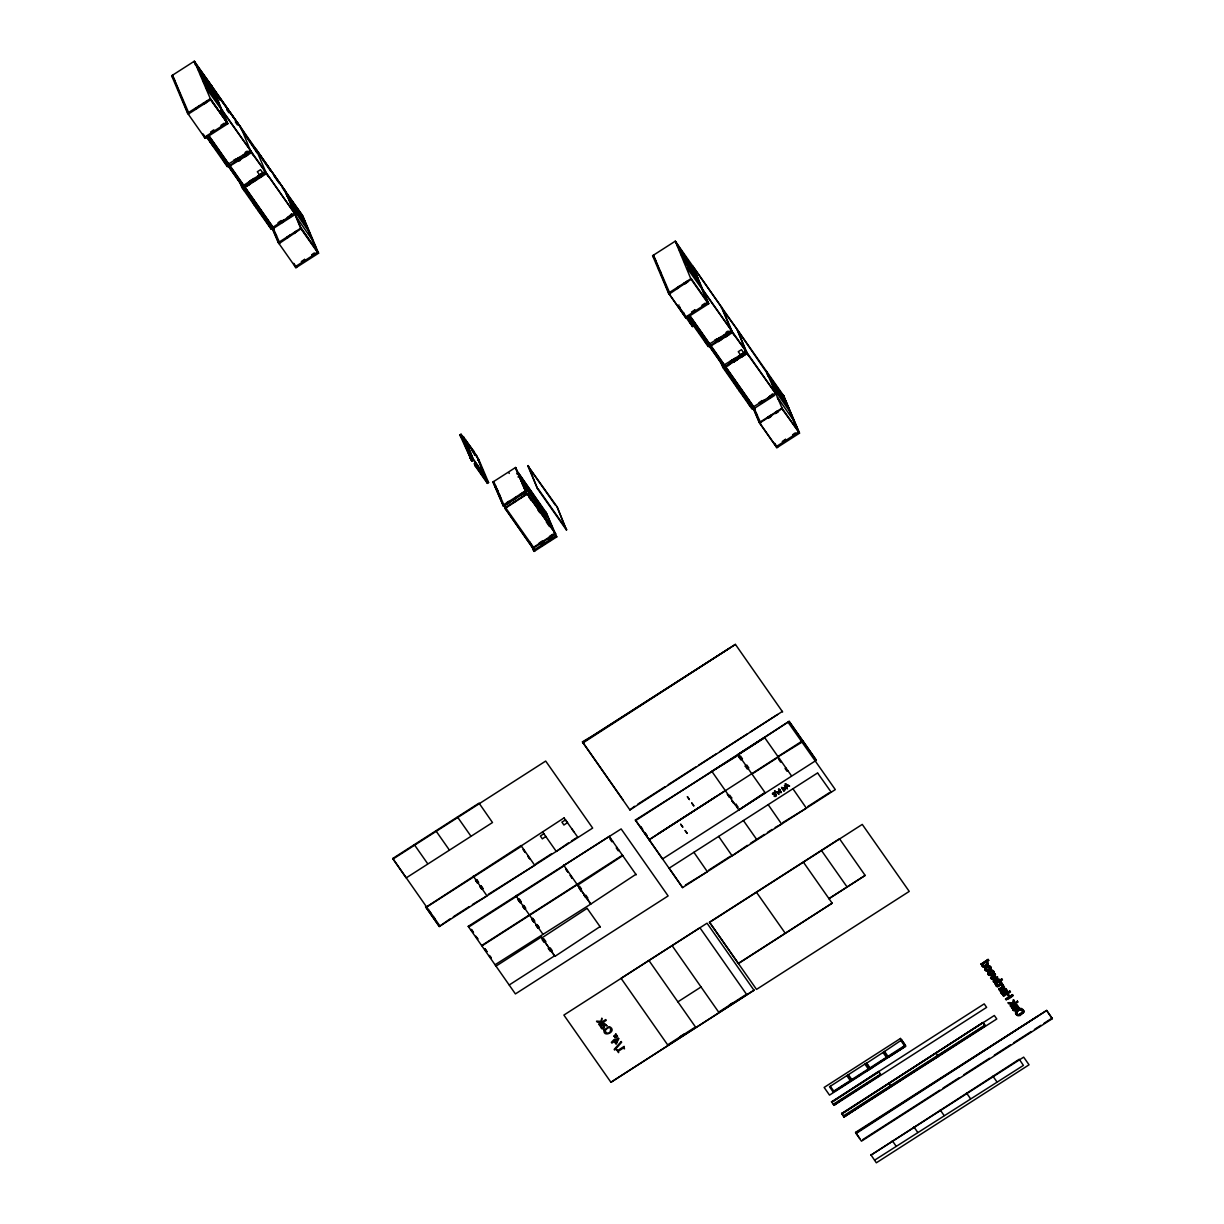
<?xml version="1.0" encoding="UTF-8"?>
<svg xmlns="http://www.w3.org/2000/svg" width="1224" height="1224" viewBox="0 0 1224 1224"><rect width="100%" height="100%" fill="white"/><g stroke="black" fill="none" stroke-linecap="round" stroke-linejoin="round"><path stroke-width="1.5" d="M990.109 967.909L987.462 970.372M1022.744 1011.131L1021.581 1013.625L1018.506 1014.681M1000.635 983.01L999.335 984.892L997.178 985.427M785.211 789.358L784.645 788.164M1000.972 991.792L1001.125 992.939M1012.615 1008.943L1012.676 1008.117M776.414 795.386L774.945 794.284L776.016 794.544M1003.634 990.966L1003.144 990.032L1001.722 990.95L1002.028 992.725M1001.722 990.95L1001.844 992.358M1013.334 1008.484L1014.727 1006.556L1015.538 1008.224M1015.522 1008.392L1015.094 1009.525M987.003 963.64L985.718 962.049L982.765 963.931L982.933 965.338M996.52 984.111L999.427 981.602L1000.635 982.903M1012.6 1007.918L1012.707 1009.448M998.08 986.437L1001.553 984.004A2.387 2.127 -23 0 0 1001.553 982.627A2.769 2.479 -23 0 0 1000.222 981.342L1002.425 979.919L1001.813 978.971L994.714 983.53L995.785 985.06M1003.099 986.59L1003.099 985.794M1002.38 987.064L998.753 989.39L1002.364 986.422M774.547 794.988C777.776 794.529 772.191 797.467 775.526 795.569M1015.66 1011.804L1015.645 1013.304M1015.614 1012.661L1015.951 1011.162M1023.677 1012.477L1023.723 1011.651M1012.386 1004.338L1010.336 1005.899L1012.477 1004.537M1012.615 1002.93C1001.125 1001.538 1015.752 1006.388 1013.457 999.717L1014.191 1000.85L1013.288 1004.017L1017.45 1001.339L1013.288 1004.017M1012.692 1003.129L1013.457 999.717M1016.609 1012.692L1018.353 1010.228M1022.744 1011.575L1019.041 1014.65M990.109 968.215L987.952 970.448L986.177 970.066M993.23 973.172L993.154 972.07M986.911 963.762L986.728 964.604M1000.62 983.316L998.57 985.534L996.933 985.259M985.81 969.102L986.253 967.97M988.931 973.57L989.114 972.743M776.337 795.6L776.169 794.575M785.181 788.99L784.201 790.184L783.819 788.271M1004.843 992.373L1004.46 993.444M1016.425 1008.897L1015.583 1010.336A2.081 1.867 -23 0 1 1014.482 1010.703L1014.145 1010.687A1.836 1.652 -23 0 1 1013.013 1010.014L1012.631 1009.249M994.118 973.401L991.318 975.803L988.349 974.748M1023.601 1012.279L1019.929 1015.66L1016.547 1014.864M1003.894 992.22L1002.624 993.016M1016.731 1012.233L1019.011 1009.861L1021.765 1009.831M986.819 964.084L984.861 965.981L983.224 965.705M985.886 968.796L988.456 966.945M989.023 973.264L990.185 971.81M776.261 795.401L775.098 796.579L774.134 796.059M774.853 793.963L774.058 792.907L772.88 793.534M987.539 964.741L985.519 966.486M1023.295 1012.921L1018.368 1015.645M990.69 969.224L986.452 971.198M988.334 972.56L989.635 971.03M1016.042 1011.361L1020.189 1008.454A3.106 2.785 -23 0 1 1022.162 1008.836L1023.264 1009.968M774.731 793.917L774.119 794.728L774.364 793.03M1004.69 992.848L1004.001 993.811A2.081 1.867 -23 0 1 1002.9 994.179L1002.471 993.98A1.836 1.652 -23 0 1 1001.354 993.307M1016.272 1009.356L1015.507 1010.137A2.081 1.867 -23 0 1 1014.405 1010.504L1014.053 1010.489A1.836 1.652 -23 0 1 1012.936 1009.815M776.154 795.6L775.006 796.38M772.635 794.223L773.415 792.525L775.205 793.121M772.313 793.749L775.022 792.923M992.97 973.294L989.573 974.717M997.575 977.15L994.362 980.745L997.575 977.15C982.015 978.511 997.392 978.817 995.234 973.738L990.935 978.144L991.501 979.047C1002.471 975.299 990.889 979.108 993.521 981.923L999.427 979.781L993.521 981.923M1016.486 1010.749L1020.265 1008.653M989.053 971.443L988.105 973.049A2.402 2.157 -23 0 0 988.166 974.488M986.391 964.726L983.469 965.858M989.466 972.621L992.587 971.519M773.186 793.489L774.134 793.106M784.921 789.434L784.201 790.184M509.765 502.069C507.914 498.994 503.033 508.281 509.781 502.039M767.938 376.074L768.81 376.502L766.744 371.652M635.99 874.273L590.825 904.046L577.59 885.212L622.817 855.622M578.707 886.712L579.503 886.207L581.476 889.006L580.681 889.511M585.087 895.784L585.883 895.264L587.841 898.079L587.061 898.584M600.127 926.553L554.977 956.326L541.972 937.844L587.214 908.254M543.104 939.344L543.9 938.839L545.873 941.639L545.078 942.143M549.469 948.416L550.264 947.896L552.238 950.711L551.443 951.216M211.752 86.124L227.832 123.716L205.158 138.266L187.547 113.144L171.666 75.75L194.341 61.2L302.726 215.807L318.592 253.2L295.933 267.735L278.307 242.612L271.667 227.373L272.692 227.419M194.234 61.95L211.828 86.216L194.234 61.95L195.656 65.316M211.92 87.164L241.189 128.092L250.966 151.944L265.623 172.018M187.547 113.144L210.344 98.7L194.341 61.2M221.605 110.068L212.257 86.828L241.189 128.092M220.794 111.124L221.942 110.39L224.099 113.465M213.772 129.866L210.62 132.024L211.109 132.712L214.261 130.57M224.604 123.93L221.452 126.087L220.963 125.384L224.114 123.226M225.354 123.165L227.052 122.553M209.947 98.945L227.465 123.119L210.344 98.7M209.488 139.138L210.482 142.688L209.09 139.398M210.88 142.428L211.767 142.871M240.684 127.373L213.573 89.673M213.879 145.059L212.685 145.824L210.712 140.806M215.195 147.752L214.613 146.39M242.092 129.377L245.947 135.849M215.286 148.716L213.496 145.671M224.696 161.446L214.215 146.65M224.864 161.828L225.048 163.45L222.952 158.508M226.241 162.685L225.262 161.568M226.333 163.633L225.445 163.19M236.11 159.518L236.599 160.206L239.782 158.171L239.292 157.468L234.518 160.573L234.029 159.87L237.67 158.416M250.063 150.659L227.618 164.552L228.658 164.613M250.935 151.072L205.862 87.715M254.959 148.563L256.367 151.868M206.428 136.889L227.251 166.602L228.444 165.821L207.621 136.124M228.567 166.127L251.226 151.577M240.195 158.753C231.78 162.486 242.306 161.706 240.241 158.86M247.355 154.163C242.658 156.121 244.356 158.416 247.845 154.867L247.401 154.255M255.464 149.282L241.205 128.964L257.285 153.184M251.869 152.403L229.026 166.571L242.306 185.497M256.352 149.726L284.718 190.194M259.534 174.879L257.331 171.727L260.528 169.677L262.732 172.814L257.943 175.858L258.432 176.562L261.615 174.512L261.125 173.823M249.191 181.504L253.965 178.413L254.454 179.117L251.272 181.152L250.782 180.448M264.736 171.59L242.536 186.063L241.128 182.713M241.924 187.532L243.117 186.767L272.233 228.291L271.04 229.056L241.924 187.532L238.435 179.285M255.862 149.037L266.113 172.706L243.239 187.058L241.725 183.478M266.113 172.706L294.969 213.894M252.175 182.407L256.612 179.714L256.122 179.025M259.687 177.587L263.665 174.175M243.775 188.664L253.934 203.138M244.341 188.802L243.454 188.358L266.618 173.517M244.035 189.72L243.851 188.098M255.479 204.393L254.5 203.276M252.19 200.216L254.286 205.158L255.571 205.341M257.683 207.529L256.489 208.294L254.393 203.352M269.142 225.002L269.724 226.363L267.444 222.63M270.03 225.445L264.43 218.117M281.214 220.534L278.062 222.692L278.552 223.38L283.325 220.289M288.849 216.648L291.557 213.909M294.081 213.45L271.896 227.939M283.784 220.886C275.369 224.864 285.743 222.447 283.295 220.198M290.975 216.388L287.793 218.438L290.486 215.699M272.355 228.582L273.549 227.817L209.136 135.94M293.714 215.393L272.6 228.934L207.437 135.986M273.549 227.817L274.069 229.056L272.875 229.821L207.376 136.369M302.19 215.944L285.008 191.418L302.527 215.592L317.842 252.848L300.706 228.429L285.345 191.02M278.307 242.612L300.982 228.062L285.1 190.669M289.95 235.253L286.768 237.288L287.288 238.083L289.981 235.345M297.095 230.648L293.959 232.79L294.448 233.493L297.141 230.755M306.933 227.557L291.113 204.178M304.577 259.442L301.379 261.492L301.869 262.181L305.067 260.131L304.547 259.335M311.722 254.852C315.165 251.15 317.077 253.812 312.212 255.556L311.692 254.76M317.888 252.19L295.229 266.74L293.775 263.328M692.891 266.297L708.773 303.69L686.098 318.24L668.488 293.102L652.606 255.709L675.281 241.174L783.666 395.765M675.572 241.663L693.809 269.846M692.769 266.189L708.008 303.353L690.887 278.919L675.281 241.174M693.258 266.878L722.114 308.065L732.166 331.551L709.507 346.086M668.488 293.102L691.147 278.567L708.773 303.69M680.116 285.743L676.979 287.885L677.469 288.573L680.162 285.835M684.139 283.295L687.276 281.153L687.812 281.948L684.629 283.983L684.139 283.295L684.629 283.983M461.05 434.214L471.852 461.203L459.857 434.979L461.05 434.214L463.253 437.366L462.366 436.922M468.7 446.041L462.84 436.433L462.458 437.871M462.534 437.641L462.442 436.693L472.648 460.698L462.84 436.433M463.33 437.136L473.872 451.365L474.805 454.731M463.85 440.762L468.302 446.301M464.646 440.257L465.441 439.737L476.58 455.619L484.811 476.228L473.688 460.346L463.728 436.876M679.075 305.036L677.882 305.801L692.432 326.563L694.819 325.033L693.427 321.744M680.085 308.938L679.412 306.612L679.993 307.989M474.637 454.349L475.126 455.053L473.872 451.365M694.758 309.932L691.56 311.982L692.05 312.686L695.247 310.636L694.712 309.84M705.544 303.904L702.392 306.046L701.903 305.357L705.055 303.2M706.294 303.124L707.426 302.389M708.069 302.68L685.394 317.23L668.947 293.546M469.649 458.067L470.842 457.302L473.045 460.438M485.576 479.961C482.914 475.769 486.708 482.547 486.372 479.456L476.58 455.619M472.25 460.943L463.054 438.575M689.892 321.407L685.425 315.868M473.688 460.346L465.441 439.737M688.531 318.225L690.229 323.427L688.133 318.485M690.627 323.167L691.514 323.61L688.638 316.067M477.589 460.285L478.783 459.52L476.58 456.384L476.672 457.332M478.783 459.52L488.575 482.593L487.382 483.373L475.034 465.732L474.759 463.162L485.408 478.339M475.034 465.732L474.683 463.728L482.807 475.31M475.478 463.223L475.83 465.227L475.478 463.223L485.239 477.957M474.943 464.783L474.759 463.162M722.145 308.922L731.906 331.903L746.563 351.977M696.135 327.726L695.156 326.624L696.043 327.068M696.226 328.675L692.34 320.703M705.636 341.404L695.156 326.624M703.892 338.482L705.988 343.424L707.273 343.607M515.472 468.241L526.198 491.849L503.538 506.399L492.905 482.026L515.579 467.476L516.283 468.486M717.05 339.492L717.539 340.18L720.722 338.145L720.232 337.442L715.459 340.532L714.969 339.844L718.61 338.39M731.003 330.633L708.558 344.525L709.599 344.571M731.876 331.046L686.802 267.673M687.245 316.817L708.191 346.56L709.385 345.795M718.488 341.557L721.625 339.43L721.135 338.727L718.442 341.465M725.648 336.967L728.785 334.825C728.433 332.928 723.889 336.355 725.602 336.875M732.411 332.637L709.966 346.53M737.292 329.7L746.594 352.849L775.909 393.868M737.705 330.281L765.428 370.796M527.804 465.824L557.073 506.736L566.421 529.977L537.55 488.804L527.804 465.824L555.604 505.466M516.65 473.81L517.798 473.076M517.981 476.932L519.114 476.197L547.067 516.069L545.904 512.137M497.112 491.344L497.908 490.839M499.928 497.954L500.723 497.434L500.157 498.505M740.474 354.838L738.271 351.701L741.469 349.651L743.672 352.787L738.883 355.832L739.373 356.521L742.555 354.486L742.065 353.782M502.834 505.39L525.494 490.855L515.579 467.476M513.009 500.096L516.161 497.954L515.671 497.265L512.978 500.004M520.567 495.261L523.75 493.211L523.214 492.415L520.032 494.465L520.521 495.154M744.391 351.977L745.538 351.242M753.173 408.265L751.98 409.03L722.864 367.506L724.057 366.741M724.18 367.032L746.854 352.481L736.802 328.996L722.634 309.596M527.039 493.639L555.62 533.817L532.96 548.367L504.762 507.929L527.039 493.639L555.543 533.649M730.652 362.977L727.515 365.119L728.005 365.808L730.697 363.069M740.627 357.546L745.049 354.746L744.559 354.057L741.423 356.184L741.912 356.888M516.436 500.784L513.193 502.743M505.007 508.496L527.605 493.777M733.115 362.38L737.552 359.688L737.016 358.892L733.834 360.942L734.369 361.738M747.084 353.568L724.654 367.475L725.679 367.521M537.55 488.804L528.202 465.564M735.532 384.198L736.114 385.575L724.883 369.021M735.624 384.872L733.819 381.827M736.42 384.351L735.44 383.25L737.429 388.268L738.623 387.503M736.42 384.642L731.967 379.119M767.372 374.758L766.346 371.132M556.078 536.617L546.149 512.489L556.782 536.862L534.108 551.412L529.87 542.048M557.073 506.736L566.421 529.977M751.062 406.077L749.777 405.894L748.384 402.589M542.278 540.977L539.111 543.119L539.6 543.823L542.798 541.758L539.6 543.823M554.992 533.511L532.715 547.801L504.762 507.929M554.074 534.291C544.374 539.05 554.441 537.367 552.621 534.337L549.454 536.479L549.943 537.183M764.235 400.156L764.755 400.952L764.266 400.263L759.492 403.354L759.002 402.665L762.154 400.508M771.426 395.673L771.916 396.362L768.733 398.412C766.117 396.653 778.969 391.955 769.789 396.622L772.497 393.868M775.037 393.439L752.607 407.347L753.632 407.393M764.725 400.86L761.573 403.002L761.083 402.298M753.296 408.556L754.489 407.791L690.076 315.899M541.651 544.802L544.802 542.66L545.323 543.456L542.14 545.491L541.62 544.695M533.404 550.402L555.987 535.668L556.782 536.862M774.654 395.367L753.54 408.908L688.378 315.945M754.489 407.791L755.009 409.015L753.816 409.78L688.316 316.343L691.024 322.907M798.063 431.139L783.528 395.658L799.532 433.158L776.873 447.709L759.247 422.586L782.044 408.143L766.04 370.642M774.899 412.763C778.326 409.076 780.223 411.738 775.389 413.467L774.899 412.763L775.389 413.467M775.343 413.36L778.525 411.325M768.228 418.057C775.312 412.121 768.641 420.138 767.708 417.262L770.891 415.211L771.411 416.007M785.517 439.401L786.007 440.104L782.809 442.155L782.32 441.451L785.487 439.309M792.662 434.826C796.105 431.123 798.017 433.77 793.152 435.514L792.632 434.719M798.752 431.98L776.169 446.699L774.716 443.302M392.736 858.498L479.043 803.128L492.492 822.528L406.2 877.899L392.736 858.498L439.952 926.063M392.981 859.064L545.69 761.068L592.661 828.067L439.263 926.522L425.569 906.77L426.38 907.244L473.306 877.134M782.396 711.404L629.916 809.951L582.701 742.387L735.41 644.39L582.945 742.937L582.471 741.821L592.661 735.792M592.554 735.838L729.244 648.353M564.08 817.877L521.179 845.906M425.814 907.321L521.011 845.524L534.704 865.276L488.345 894.316M545.889 836.466L542.339 838.868L540.381 836.053L543.915 833.666M567.492 822.727L565.534 819.912L561.908 822.115L563.912 825.022L567.462 822.62M430.833 912.997L428.522 909.937M435.071 918.887L433.281 916.485M439.263 926.522L450.172 918.811M453.339 916.776L469.251 906.571M472.433 904.521L486.984 895.891L473.29 876.139M536.02 863.731L551.427 853.832M568.38 842.954L556.277 851.43L542.584 831.892M571.455 840.98L576.076 838.012M634.506 806.295L629.916 809.951M637.719 804.229L665.045 786.695M668.258 784.63L695.584 767.096M698.797 765.031L716.484 753.693M719.697 751.628L747.023 734.094M750.236 732.029L777.561 714.495M468.211 926.354L515.411 993.919L668.12 895.937L621.149 828.923L468.211 926.354L469.006 926.843L515.931 896.733L516.329 895.478L516.727 896.213L563.652 866.102L563.652 865.108L590.794 904.062L495.108 964.741M788.317 722.604L835.304 789.602L682.594 887.599L635.378 820.034L711.97 771.594M635.378 820.034L662.521 858.973L816.331 760.288L789.174 721.334L738.393 754.642M738.149 754.305L764.495 737.399L791.331 775.603M635.608 820.585L789.174 721.334M738.898 757.075L740.474 756.019L742.448 758.834L740.857 759.875L738.852 756.967M471.317 929.919L473.474 932.581L471.515 929.796M612.658 841.194L611.862 841.714L609.889 838.899L610.654 838.287M640.382 826.429L642.692 829.49L640.733 826.705M618.977 850.175L618.227 850.787L616.253 847.972L617.049 847.467M745.263 766.148L746.839 765.107L748.797 767.907L747.221 768.947L745.217 766.056M477.666 938.992L475.723 936.207L477.865 938.869M646.93 835.38L644.971 832.595M622.542 855.148L481.659 945.555M482.225 945.693L529.151 915.583M777.867 756.631L802.623 740.734L789.419 721.9M778.051 756.799L649.072 839.786L715.428 796.992M751.949 774.058L778.296 757.151M803.112 741.438L778.127 756.769M781.417 761.558L780.667 762.169L778.693 759.354L779.443 758.742M484.964 948.983L486.923 951.782L484.597 948.722M731.692 797.956L730.896 798.476M787.782 770.63L787.032 771.242L785.058 768.427L785.854 767.922M491.329 958.055L489.172 955.393L491.161 957.673M735.333 804.841L736.083 804.229M764.893 792.525L738.883 809.982L711.894 771.426L738.562 755.04M765.138 792.877L738.868 809.951M541.421 936.987L496.057 966.088M544.787 941.73L544.037 942.342L542.064 939.527L542.813 938.93M789.633 786.038L785.12 783.743L786.359 784.462L787.078 787.69L786.986 784.814L789.052 786.16M774.578 790.796L779.091 794.223L774.67 790.995M778.969 789.021L781.386 792.54L778.02 792.219L779.367 790.673M785.716 788.424L783.972 790.888C779.596 785.885 782.595 787.996 785.487 788.149M784.4 785.548L787.384 788.899L784.875 785.242M778.265 791.653C781.432 789.679 775.848 793.121 780.438 792.142M780.101 790.719L780.223 789.878M774.027 794.529L775.771 795.187M778.02 792.219L781.294 792.341L780.025 790.52M783.972 790.888L785.563 788.149M817.678 772.88L669.146 868.183L682.594 887.599M548.428 948.615L549.224 948.095L551.198 950.91L550.402 951.415L548.383 948.508M554.732 955.76L509.276 984.938M685.44 885.044L707.35 871.702L693.901 852.302M708.65 870.157L730.315 856.264M747.328 845.34L732.105 855.821L718.656 836.42M750.434 843.351L764.357 834.416M767.448 832.427L772.084 829.444M775.19 827.47L781.616 824.058L768.167 804.642M782.916 822.497L806.371 808.161L792.923 788.761M807.672 806.616L829.337 792.708M754.091 990.4L707.044 923.202L563.882 1015.079L610.929 1082.276L754.015 990.216L610.929 1082.276M709.553 922.391L862.262 824.41L909.233 891.409L756.524 989.405L709.476 922.207L839.511 838.761L865.154 875.42L828.969 898.646L865.154 875.42M677.866 1001.859L701.031 986.988M738.347 963.38L832.198 903.159L738.424 963.579L709.476 922.207M679.932 1036.713L684.583 1033.745M729.397 1004.981L732.488 1002.991M672.083 945.616L718.656 1012.126L746.487 994.255L699.914 927.761L621.073 978.343L667.646 1044.852L695.477 1026.982L648.919 960.488M988.105 959.417L981.082 964.175L988.105 959.417L988.717 960.366L986.513 961.789L988.717 960.366M982.857 964.13L985.718 962.049M901.002 1040.66L901.797 1040.14L905.301 1045.219L832.932 1091.67L829.505 1086.79L830.3 1086.269L834.049 1091.471M830.3 1086.269L848.385 1074.657L852.302 1080.241M848.385 1074.657L866.485 1063.059L870.402 1068.629M876.231 1064.39L870.478 1068.827L866.561 1063.243L884.585 1051.447L888.578 1057.215L905.087 1046.627L901.078 1040.844L901.797 1040.14M832.84 1091.471L833.636 1090.966M904.429 1045.541L905.225 1045.036M835.548 1090.507L847.544 1082.796M852.134 1079.859L855.132 1077.931M858.146 1076.003L861.145 1074.075M864.144 1072.163L868.887 1069.852L864.894 1064.069M879.23 1062.463L885.243 1058.622M835.625 1090.706L850.634 1081.067M852.225 1080.058L861.222 1074.274M864.221 1072.346L868.719 1069.455M870.31 1068.445L886.819 1057.857M888.41 1056.832L904.919 1046.245M1002.609 984.31L1001.798 985.075L1002.609 984.31A2.004 1.79 -23 0 1 1003.022 984.922L1003.19 985.504M998.677 989.191L999.289 990.139L1004.384 986.865L1003.772 985.917M1004.858 989.451L1003.833 989.604L1005.455 989.757M1001.813 991.149L1003.144 990.032M878.863 1071.979L831.739 1102.212L878.602 1071.398L880.806 1074.534M831.494 1101.86L984.203 1003.879L986.636 1007.367L833.942 1105.349L831.479 1101.631M1006.388 991.761L1007.184 990.996L1006.281 991.516M880.484 1074.228L833.284 1104.262M1009.831 991.042L1003.037 995.403L1009.831 991.042L1010.473 992.037L1007.811 993.75L1009.739 996.489L1012.401 994.775L1009.739 996.489M843.106 1098.724L833.942 1105.349M846.258 1096.704L852.531 1092.68M855.683 1090.66L879.245 1075.544M833.774 1104.966L879.322 1075.728M1003.037 995.403L1003.665 996.397L1006.924 994.072L1008.928 997.009L1005.592 999.151L1008.928 997.009M1006.159 999.947C1021.122 988.808 1007.444 1001.951 1005.516 998.952M982.994 1022.53L841.867 1113.84L982.994 1022.53L985.366 1026.064M1010.259 1005.715L1010.871 1006.664L1017.97 1002.089L1017.358 1001.14M1015.568 1005.225L1011.605 1007.719L1015.996 1005.072M1017.037 1006.281L1015.415 1006.113L1017.358 1006.694M867.388 1101.279L844.07 1116.976L996.78 1018.98L994.332 1015.492L841.622 1113.488L844.07 1116.976M870.524 1099.259L884.661 1090.186M887.813 1088.167L894.086 1084.143M897.238 1082.123L920.8 1067.007M923.936 1064.987L938.318 1056.496L935.87 1052.778M941.225 1053.895L955.363 1044.822M958.499 1042.802L983.637 1026.676M1014.727 1006.556L1013.304 1007.474M843.994 1116.778L985.289 1025.865M1017.618 1007.168L1017.94 1008.224L1018.842 1007.719L1017.083 1005.042M1046.704 1010.427L1052.334 1018.689L861.451 1141.181L855.821 1132.919L1046.704 1010.427L856.066 1133.516L855.576 1132.368L1037.554 1016.303M862.798 1139.575L939.803 1090.171M943 1088.105L959.05 1077.809M963.854 1074.718L989.528 1058.255M994.332 1055.165L1010.381 1044.868M1013.579 1042.817L1031.235 1031.495M1034.433 1029.43L1040.859 1025.314M1044.057 1023.264L1052.074 1018.108M870.723 1154.569L876.338 1162.8L1029.047 1064.803L1023.662 1057.138L870.952 1155.119L1019.255 1059.25L1023.402 1065.4L874.64 1160.153M225.063 117.856L227.128 122.721L204.454 137.256L203.016 133.86M989.711 971.213L991.532 970.494M987.141 967.541L988.059 967.067M984.922 966.731L987.768 964.252A2.387 2.127 -23 0 0 987.768 962.875A2.769 2.479 -23 0 0 986.422 961.59M998.631 986.299L1001.477 983.805A2.387 2.127 -23 0 0 1001.477 982.444A2.769 2.479 -23 0 0 1000.13 981.143L1000.222 981.342M1019.102 1010.045L1020.847 1009.586M994.286 980.562L998.799 978.802L999.427 979.781M1004.414 988.564L999.947 991.012L1000.559 991.945M996.122 977.41L991.501 979.047M991.18 971.519L992.297 971.412M984.999 966.929L983.851 966.929A1.958 1.744 -23 0 1 982.612 966.486M990.874 970.433L992.083 970.494M784.079 787.659L785.273 787.996M1004.338 988.365L1005.592 988.732M1015.92 1004.873L1016.792 1005.088M988.38 966.746L989.16 966.945M984.448 967.082L983.928 967.128A1.958 1.744 -23 0 1 982.688 966.685L982.321 966.164M998.157 986.636L997.56 986.483A1.958 1.744 -23 0 1 996.321 986.039M1012.585 1004.032L1008.959 1003.94L1008.178 1002.747M987.171 970.601L985.963 969.821M988.747 966.715L989.726 967.251M1018.582 1014.88L1017.19 1014.176M1004.736 988.319L1006.541 989.681M1016.318 1004.843L1018.582 1007.015M1018.093 1014.803L1016.869 1013.809M1021.244 1009.463L1022.468 1010.458M985.978 971.014L988.778 971.106L990.92 968.735A2.433 2.173 -23 0 0 990.859 967.281M1017.771 1015.721L1016.088 1014.314M789.143 786.359L786.986 784.814M1004.981 989.298L1005.791 990.17M989.313 974.534L992.786 973.814L992.771 971.504M988.701 975.161L991.226 975.605L994.041 973.202A2.433 2.173 -23 0 0 993.995 971.749M1013.533 1009.05L1014.681 1009.708L1015.461 1008.041M996.03 985.718L996.413 986.238A1.958 1.744 -23 0 0 997.636 986.682M986.284 962.416L986.926 963.349M1000.467 982.612L999.427 981.602M1022.071 1009.907L1022.713 1010.902M1005.837 988.763L1007 990.507M990.69 967.021L990.262 966.424A2.402 2.142 -23 0 0 988.885 965.828L984.892 968.383A2.402 2.157 -23 0 0 984.953 969.836L985.305 970.479M993.811 971.489L993.383 970.892A2.402 2.142 -23 0 0 992.006 970.295M658.925 833.238L724.945 790.872M622.985 856.004L636.22 874.839M587.367 908.636L600.372 927.119M765.949 371.392L783.131 395.918M677.561 246.33L678.05 247.034L675.985 242.168M686.878 259.962L689.051 263.053M785.854 401.594L769.651 378.476M695.324 272.692L679.121 249.574M697.573 277.97L681.37 254.852L697.649 278.139M772.13 384.321L788.332 407.439M790.49 412.503L774.272 389.385M700.296 284.366L684.078 261.248M702.821 289.66L776.215 394.358M702.882 290.363L705.039 293.439M732.243 332.24L734.308 335.223M746.915 353.185L749.073 356.245M794.208 421.255L777.99 398.137M777.362 397.831L779.688 401.304M781.922 408.036L799.532 433.158M781.646 408.388L799.18 432.562L783.467 395.566M727.393 332.852L727.882 333.54L724.7 335.59L724.21 334.886C734.018 331.123 725.878 329.562 725.756 333.8M731.722 360.422L732.212 361.126L735.394 359.076L734.905 358.387L730.085 361.386M652.606 255.709L655.712 260.36M658.527 269.005L660.685 272.095M689.51 315.578L755.009 409.015M690.244 316.97L711.006 346.576M724.271 365.517L754.336 408.403M700.097 332.836L702.148 335.758M697.68 330.205L701.75 336.003M703.739 338.864L706.784 343.194M725.893 370.459L729.963 376.258M740.459 391.221L749.593 404.272L742.937 395.444M755.086 412.121L757.243 415.196M687.643 316.557L690.688 320.902M738.883 389.645L740.918 392.552M687.857 318.515L690.061 321.805M669.987 293.607L653.402 255.204L669.191 294.112L691.223 279.256M686.19 316.725L686.894 317.72M760.747 423.076L754.275 408.479M776.965 446.194L777.668 447.204M679.335 307.178L682.38 311.523M775.924 446.148L759.721 423.03L781.983 408.739M1046.948 1011.024L1052.334 1018.689M1012.324 994.576L1012.967 995.571M1009.647 996.29L1007.811 993.75M980.99 963.976L981.602 964.925M1011.529 1007.52L1012.126 1008.469M735.41 644.39L782.626 711.955M802.883 740.887L816.331 760.288M817.907 773.43L830.882 791.729M983.255 1023.111L985.198 1025.666M781.555 787.369L783.88 790.689M779.061 789.22L779.856 790.367M778.479 789.342L780.529 792.326M832.274 903.358L803.403 862.17M537.948 488.544L566.819 529.717M515.87 467.981L525.723 491.91M545.981 512.305L517.951 472.265L546.332 513.636M519.389 477.054L547.342 516.926M522.189 483.664L550.142 523.535M525.494 490.855L526.198 491.849M526.947 494.358L524.79 491.298L526.121 494.419M529.089 497.434L531.247 500.494M537.703 509.704L539.845 512.764M546.302 521.975L549.515 526.565M525.8 495.093L523.658 492.033L524.974 495.154M509.276 473.413L508.786 472.724M731.738 798.063L729.764 795.248L728.938 795.661M736.129 804.321L738.103 807.136L737.261 807.549M473.474 451.625L474.728 455.297M465.043 439.997L476.182 455.879M467.522 444.205L463.988 439.171L466.114 443.012M471.592 450.004L473.612 452.895M459.857 434.979L462.06 438.131M464.86 442.216L467.905 446.561M492.905 482.026L493.609 483.021M497.434 489.875L495.292 486.815L496.087 486.295L495.521 487.366L497.678 490.442M498.199 492.874L500.341 495.95M474.086 460.102L485.209 475.968M256.29 149.649L285.223 190.913L286.431 194.784M194.876 63.021L197.049 66.096M199.206 69.187L205.693 78.428M207.85 81.518L211.109 86.124M247.982 138.756L255.127 148.961M270.519 170.901L256.367 150.567M273.732 175.491L279.118 183.172M282.331 187.762L284.488 190.837M285.651 192.489L288.91 197.11M291.052 200.201L300.798 214.062M504.456 504.64L506.614 507.715M475.08 463.468L488.575 482.593M196.62 66.371L197.11 67.06L195.044 62.21M218.117 97.4L220.274 100.46M226.715 109.67L228.873 112.73M235.329 121.926L237.471 125.001M287.87 196.544L286.997 196.1L287.487 196.804M288.635 198.334L304.914 221.62M504.334 505.894L493.7 481.522M474.361 463.422L485.484 479.303M474.285 463.988L484.444 478.462M534.903 550.892L532.792 546.547M200.491 75.046L216.633 97.996M291.19 204.347L307.392 227.465M293.27 209.243L309.55 232.529M883.789 1051.951L887.201 1056.832M221.881 109.701L295.275 214.399M882.994 1052.456L886.895 1058.041M251.303 152.281L253.337 155.188M265.975 173.211L268.132 176.287M296.988 217.994L313.267 241.281M291.603 214.001C294.112 216.051 285.131 216.311 287.793 218.438M318.24 252.603L301.104 228.169L318.592 253.2M210.207 98.593L227.832 123.716M246.452 152.878L246.942 153.581L243.76 155.616L243.27 154.928C253.077 151.149 244.938 149.603 244.815 153.841M260.483 176.225L260.942 176.822M203.199 103.321C203.199 105.111 208.157 101.944 206.382 101.286M253.429 181.764L252.94 181.06M249.757 183.11C251.563 183.937 246.529 186.92 246.575 185.145M196.039 107.911L196.528 108.615L199.221 105.876M865.689 1063.564L869.116 1068.445M171.666 75.75L174.772 80.386M208.57 135.604L274.069 229.056M208.233 135.466L230.066 166.617M243.331 185.543L273.396 228.429M208.111 137.776L211.278 142.458M216.572 149.848L220.81 156.045M222.814 158.891L225.843 163.22M244.8 190.102L249.023 196.299M250.889 198.793L255.082 204.928M258.341 209.426L263.588 217.061M274.145 232.147L276.548 235.788M206.703 136.583L209.748 140.928M257.943 209.687L269.724 226.363M189.047 113.633L172.462 75.23L188.251 114.138L210.91 99.603M205.25 136.751L205.953 137.761M279.806 243.102L273.334 228.505M296.024 266.22L296.728 267.23M847.589 1075.177L851.017 1080.058M846.794 1075.682L850.542 1080.884M582.471 741.821L622.832 799.624M855.576 1132.368L859.722 1138.504M841.622 1113.243L843.902 1116.594M644.773 832.718L646.899 835.9M609.322 836.512L622.771 855.714M564.157 818.045L577.621 837.032M576.871 884.952L529.946 915.062M521.026 846.518L474.101 876.629M542.859 939.022L544.833 941.837M541.482 937.156L554.946 956.342M471.347 929.399L473.306 932.198M484.796 948.6L486.754 951.385M425.569 906.77L439.034 925.956M775.113 792.923L775.037 794.483L775.236 793.137M1015.415 1006.113L1016.149 1007.49M1003.833 989.604L1004.583 990.966M1015.752 1013.717L1016.165 1014.512M988.426 974.947L988.089 974.289A2.402 2.157 -23 0 1 988.028 972.851M1023.172 1009.769L1023.601 1010.58M990.599 966.838L990.95 967.48A2.433 2.173 -23 0 1 990.996 968.934M982.398 966.363L981.985 965.308M983.101 965.659L982.75 964.757M1017.282 1006.495L1017.71 1007.352M1005.7 989.971L1006.128 990.843M1003.542 990.767L1003.955 991.715M782.962 394.771L795.646 425.845M742.402 342.995L743.855 346.377M746.15 351.487L723.246 365.471M721.548 307.163L721.395 307.989M1018.842 1007.719L1017.97 1008.27M775.419 444.312L776.873 447.709M1001.813 978.971L994.714 983.53M995.234 973.738L990.935 978.144M753.464 408.281L759.232 421.882M752.76 407.286L759.247 422.586M698.384 281.061L700.862 286.523M701.75 288.558L708.008 303.353M739.449 389.783L739.633 391.405L738.225 388.115M718.672 357.607L722.864 367.506M706.202 341.542L708.191 346.56M705.804 341.802L706.875 343.868M691.529 320.856L693.626 325.798M690.948 322.249L691.514 323.61M691.04 323.274L692.432 326.563M690.55 322.493L691.116 323.855M683.941 313.13L686.098 318.24M683.237 312.135L684.675 315.532M984.8 1025.177L843.428 1115.89M996.826 1081.741L992.909 1076.156M970.479 1098.647L966.562 1093.063M846.977 886.834L821.503 850.558M944.132 1115.554L940.216 1109.969M900.91 1040.461L884.585 1051.447M777.638 756.065L778.112 756.983M764.74 737.735L711.97 771.38M783.192 788.654L785.257 789.021M917.786 1132.46L913.869 1126.876M891.118 1086.545L888.746 1083.011M764.985 792.509L738.317 754.688M896.213 1146.307L892.296 1140.722M756.616 839.373L743.412 820.539M785.273 933.269L756.478 892.281M523.918 495.858L520.705 497.923M533.511 547.296L505.803 507.975M531.277 544.726L534.108 551.412M494.328 484.704L503.538 506.399M481.782 469.817L483.189 473.122M485.071 477.115L486.464 480.42M484.673 477.375L487.382 483.373M481.384 470.077L482.792 473.382M480.986 470.337L483.082 475.279M466.864 448.718L471.76 460.255M462.748 439.768L471.852 461.203M609.322 836.313L563.897 865.46M573.811 831.693L571.853 828.893M301.701 215.225L317.123 251.165M301.043 228.766L279.011 243.622L272.524 228.322M577.101 884.309L577.59 885.212M294.479 264.338L295.933 267.735M212.548 88.725L213.94 92.014M214.322 92.55L198.181 69.6M219.28 104.239L203.138 81.289M211.354 86.384L213.588 91.571M220.641 108.248L227.067 123.379M210.926 85.757L213.098 90.882M221.054 109.594L223.931 116.402M269.05 224.038L271.04 229.056M258.509 209.809L258.692 211.446L257.285 208.141M254.102 203.536L255.173 205.601M244.739 187.547L243.943 188.068M243.132 187.119L244.127 190.669L240.638 182.437M225.155 161.645L227.251 166.602M209.273 138.19L211.37 143.131M203.72 134.87L205.158 138.266M542.844 934.126L515.931 895.739M470.674 835.808L457.47 816.974M449.101 849.655L435.897 830.805M427.528 863.501L414.324 844.652M1006.908 990.308L1007.26 991.195M1015.553 1013.105L1015.828 1013.916M1023.524 1010.381L1023.784 1011.208M1006.036 990.644L1006.358 991.715M982.168 965.92L981.985 964.879M1000.957 992.236L1001.431 993.49A1.836 1.652 -23 0 0 1002.563 994.163M1023.708 1011.009L1023.815 1011.85M1002.701 984.509A2.004 1.79 -23 0 1 1003.099 985.121M992.144 970.51A2.433 2.173 -23 0 1 993.536 971.106M985.045 970.02A2.402 2.157 -23 0 1 984.983 968.582L988.961 966.027A2.433 2.173 -23 0 1 990.415 966.654M987.845 964.451A2.387 2.127 -23 0 0 987.845 963.074A2.769 2.479 -23 0 0 986.513 961.773M1003.925 993.628A2.081 1.867 -23 0 1 1002.823 993.98M604.901 1030.929C611.296 1039.727 613.606 1020.051 604.901 1030.929M600.923 1026.737L601.305 1028.236A1.836 1.652 -23 0 0 602.438 1028.91L602.774 1028.925A2.081 1.867 -23 0 0 603.876 1028.558C606.11 1024.672 601.994 1022.759 607.135 1025.941L604.289 1023.31L599.898 1025.941L600.923 1026.737M601.688 1025.896C600.984 1029.43 605.88 1027.303 603.095 1024.978L601.688 1025.896M624.072 1047.606L624.485 1048.846L623.092 1048.172L618.533 1051.095L618.594 1052.625L616.559 1049.718L617.998 1050.33L624.133 1046.382L624.072 1047.606M604.029 1030.226C603.004 1037.998 616.636 1031.74 610.531 1027.257A3.106 2.785 -23 0 0 608.558 1026.875L604.029 1030.226M600.877 1022.254L598.628 1024.136L599.148 1024.886L606.263 1020.326L605.742 1019.561L601.581 1022.239L601.826 1018.139L600.984 1021.351L596.547 1021.168L597.251 1022.162L600.877 1022.254M618.717 1038.702L616.116 1044.24L614.264 1041.609L611.923 1043.108L611.388 1042.328L613.958 1039.65L614.463 1040.369L618.197 1037.967L618.717 1038.702M617.661 1039.421L616.406 1043.154L614.999 1041.134L617.661 1039.421M621.165 1041.563L614.203 1049.412L614.678 1050.1L621.639 1042.251L621.165 1041.563M615.871 1034.02L613.714 1036.422L616.483 1034.892L615.871 1034.02M616.927 1035.519L614.769 1037.921L617.539 1036.407L616.927 1035.519M551.947 538.07L548.765 540.105L549.301 540.901L552.483 538.866L551.947 538.07M475.555 880.24L477.513 883.039L475.555 880.24M476.595 879.582L478.553 882.366L476.595 879.582M523.275 849.624L525.234 852.409L523.275 849.624M479.961 886.528L481.919 889.312L479.961 886.528M481.001 885.855L482.96 888.655L481.001 885.855M527.682 855.913L529.64 858.697L527.682 855.913M518.18 899.839L520.139 902.639L518.18 899.839M519.236 899.166L521.194 901.966L519.236 899.166M565.901 869.224L567.86 872.008L565.901 869.224M687.414 796.748L689.372 799.532L687.414 796.748M522.587 906.127L524.545 908.912L522.587 906.127M523.643 905.454L525.601 908.239L523.643 905.454M570.308 875.497L572.266 878.296L570.308 875.497M691.82 803.036L693.779 805.82L691.82 803.036M531.644 919.04L533.603 921.825L531.644 919.04M532.685 918.367L534.643 921.152L532.685 918.367M579.365 888.41L581.323 891.21L579.365 888.41M680.774 824.288L682.732 827.072L680.774 824.288M727.454 794.33L729.412 797.13L727.454 794.33M536.051 925.313L538.009 928.113L536.051 925.313M537.091 924.64L539.05 927.44L537.091 924.64M583.772 894.698L585.73 897.483L583.772 894.698M685.18 830.561L687.138 833.36L685.18 830.561M731.86 800.618L733.803 803.403L731.86 800.618M900.497 1038.442L824.135 1087.432L829.52 1095.113L905.882 1046.122L900.497 1038.442M315.823 247.325L315.914 248.273L315.823 247.325M706.003 297.83L706.095 298.763L706.003 297.83M796.763 427.298L796.855 428.247L796.763 427.298M280.602 222.936L280.112 222.233L280.633 223.028"/></g></svg>
